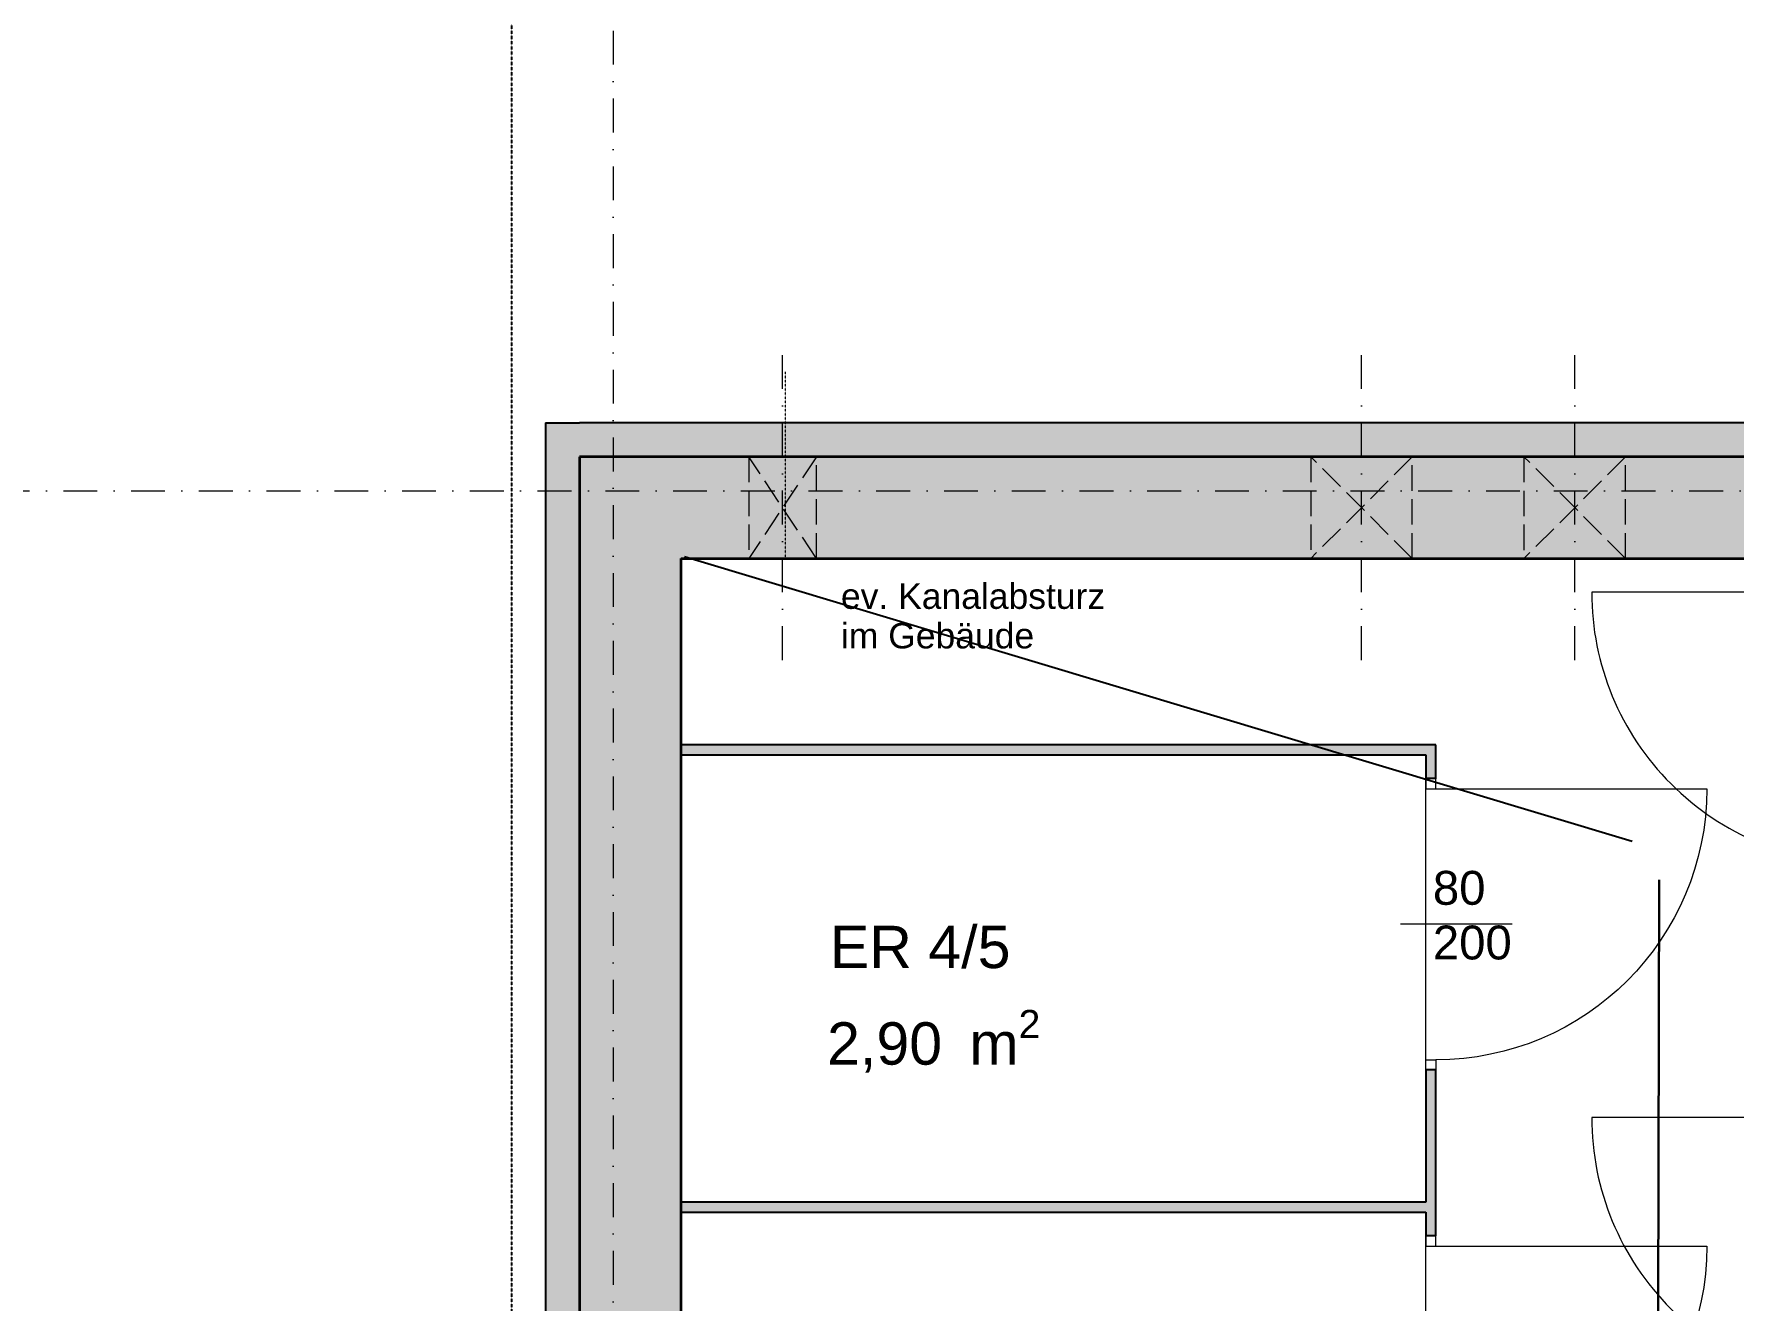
# Model space of a CAD drawing. Header units: millimetres. Extents: x 32522367 to 32638135, y 41424826 to 41540167.
# Drawn here: x 32544458 to 32549476, y 41454071 to 41457811 of the extents above; entities that cross this region are included whole.
import ezdxf
from ezdxf.enums import TextEntityAlignment as Align

# ---------------------------------------------------------------- set-up
doc = ezdxf.new("R2010")
doc.units = ezdxf.units.MM
for name, pattern in [('Achse', [0.2, 0.1, -0.05, 0, -0.05]), ('Raster', [0.2, 0.1, -0.05, 0, -0.05]), ('Strichlinie eng', [0.1, 0.075, -0.025]), ('Strichlinie weit', [0.2, 0.15, -0.05]), ('Untersicht', [0.1, 0.075, -0.025])]:
    doc.linetypes.add(name, pattern=pattern)
for name, color, linetype in [('000 Achsraster Haupt', 251, 'Continuous'), ('110 Wand Aussen', 251, 'Continuous'), ('130 Wand Innen', 251, 'Continuous'), ('220 Bodenaufbau', 251, 'Continuous'), ('240 Unterdaemmung', 251, 'Continuous'), ('811 Raum 2.Erschließung_ Nebenräume_Allg.räume_Technik', 251, 'Continuous'), ('Archicad Tür-Marker', 251, 'Continuous'), ('Archicad Türen', 251, 'Continuous')]:
    doc.layers.add(name, color=color, linetype=linetype)
for name, color, linetype, lineweight in [('000 Achsraster Haupt_Stift_Nr__1', 251, 'Continuous', 13), ('110 Wand Aussen_Stift_Nr__1', 251, 'Continuous', 13), ('110 Wand Aussen_Stift_Nr__24', 251, 'Continuous', 13), ('110 Wand Aussen_Stift_Nr__29', 251, 'Continuous', 13), ('110 Wand Aussen_Stift_Nr__6', 251, 'Continuous', 13), ('110 Wand Aussen_Stift_Nr__7', 251, 'Continuous', 25), ('110 Wand Aussen_Stift_Nr__78', 251, 'Continuous', 13), ('110 Wand Aussen_Stift_Nr__8', 251, 'Continuous', 35), ('130 Wand Innen_Stift_Nr__26', 251, 'Continuous', 13), ('130 Wand Innen_Stift_Nr__7', 251, 'Continuous', 25), ('220 Bodenaufbau_Stift_Nr__6', 251, 'Continuous', 13), ('240 Unterdaemmung_Stift_Nr__6', 251, 'Continuous', 13), ('681 Fluchtlinien_Stift_Nr__10', 251, 'Continuous', 25), ('710 Kanal_Stift_Nr__35', 251, 'Continuous', 13), ('Archicad Raumstempel_Stift_Nr__1', 251, 'Continuous', 13), ('Archicad Tür-Marker_Stift_Nr__1', 251, 'Continuous', 13), ('Archicad Türen_Stift_Nr__1', 251, 'Continuous', 13), ('Archicad Türen_Stift_Nr__7', 251, 'Continuous', 25)]:
    doc.layers.add(name, color=color, linetype=linetype, lineweight=lineweight)
doc.layers.add('dp_G-_HILFE', color=4, linetype='Continuous', plot=False)
doc.layers.add('E_NACHRTECH', color=3, linetype='Continuous', true_color=0x00fa00)
doc.styles.add('ERSTELLTER_STIL_1', font='arial.ttf')
doc.styles.get("Standard").update_dxf_attribs({"font": 'arial.ttf'})
doc.dimstyles.get("Standard").update_dxf_attribs({"dimtxt": 2.5, "dimasz": 2.5, "dimexe": 1.25, "dimexo": 0.625, "dimtad": 1, "dimtxsty": 'Standard', "dimcen": 2.5, "dimazin": 3, "dimtfac": 1, "dimtmove": 0, "dimatfit": 3})

# ---------------------------------------------------------------- blocks, each defined once
blk = doc.blocks.new('ER 4_5__226', base_point=(4.9137, 12.3898))
at = {"layer": 'Archicad Raumstempel_Stift_Nr__1', "color": 7, "lineweight": 13, "insert": (4.6167, 12.4198), "char_height": 0.125, "attachment_point": 1, "rotation": 343.6401, "style": 'ERSTELLTER_STIL_1'}
blk.add_mtext('\\A1;{\\pql;\\pt0,0.05;\\fArial|b0|i0|c0|p0;\\W1.000000;2,90\\fArial|b0|i0|c0|p0;\\W1.000000;\\A1{\\H.66x;\\S^  ;}\\fArial|b0|i0|c0|p0;\\W1.000000; m\\fArial|b0|i0|c0|p0;\\W1.000000;\\A1{\\H.66x;\\S2^  ;}}', dxfattribs=at)
at = {"layer": 'Archicad Raumstempel_Stift_Nr__1', "color": 7, "lineweight": 13, "style": 'ERSTELLTER_STIL_1'}
for tag, p in [('ROOM_NAME', (4.6944, 12.6559)), ('DUMMY_890', (5.1972, 12.5369)), ('DUMMY_891', (4.6252, 12.4489))]:
    blk.add_attdef(tag, text='', height=0.125, rotation=343.6401, dxfattribs=at).set_placement(p, align=Align.TOP_LEFT)
blk = doc.blocks.new('Decke_42', base_point=(0.6206, 0.3389))
at = {"layer": '240 Unterdaemmung_Stift_Nr__6', "color": 7, "linetype": 'Strichlinie eng', "lineweight": 13, "flags": 128}
blk.add_lwpolyline([(0.6206, 0.3389), (6.109, -1.2722), (6.7991, 1.0786), (7.7586, 0.7969), (9.2515, 5.8823), (8.2919, 6.164), (10.0665, 12.2089), (4.5781, 13.8201)], close=True, dxfattribs=at)
blk = doc.blocks.new('Decke_50', base_point=(4.5781, 13.8201))
at = {"layer": '220 Bodenaufbau_Stift_Nr__6', "color": 7, "linetype": 'Continuous', "lineweight": 13, "flags": 128}
for points in [[(4.5781, 13.8201), (0.6206, 0.3389), (36.0074, -10.0491), (36.3665, -8.8257)], [(38.1903, -2.6129), (37.9025, -2.5284), (34.5442, -1.5425), (34.7132, -0.9668), (33.3699, -0.5725), (33.2009, -1.1482), (31.4258, -0.6271), (31.5948, -0.0514), (30.2514, 0.343), (30.0824, -0.2327), (19.7869, 2.7896), (20.1193, 3.9218), (18.7759, 4.3161), (18.4436, 3.1839), (13.4541, 4.6486), (10.4604, 5.5274), (8.2919, 6.164), (10.0665, 12.2089), (4.5781, 13.8201)]]:
    blk.add_lwpolyline(points, dxfattribs=at)
blk = doc.blocks.new('Öffnung_207')
at = {"layer": '110 Wand Aussen_Stift_Nr__1', "color": 7, "linetype": 'Untersicht', "lineweight": 13}
for p, q in [((4.9619, 13.7074), (4.8545, 14.0516)), ((5.0464, 13.9952), (4.77, 13.7637))]:
    blk.add_line(p, q, dxfattribs=at)
at = {"layer": '110 Wand Aussen_Stift_Nr__6', "color": 7, "linetype": 'Untersicht', "lineweight": 13, "flags": 128}
for points in [[(4.8545, 14.0516), (4.77, 13.7637)], [(4.9619, 13.7074), (5.0464, 13.9952)]]:
    blk.add_lwpolyline(points, dxfattribs=at)
at = {"layer": '110 Wand Aussen_Stift_Nr__78', "color": 5, "linetype": 'Achse', "lineweight": 13}
blk.add_line((4.7814, 13.4477), (5.0349, 14.3113), dxfattribs=at)
at = {"layer": '110 Wand Aussen_Stift_Nr__8', "color": 7, "linetype": 'Continuous', "lineweight": 35, "flags": 128}
for points in [[(5.0464, 13.9952), (4.8545, 14.0516)], [(4.77, 13.7637), (4.9619, 13.7074)]]:
    blk.add_lwpolyline(points, dxfattribs=at)
blk = doc.blocks.new('Öffnung_208')
at = {"layer": '110 Wand Aussen_Stift_Nr__1', "color": 7, "linetype": 'Untersicht', "lineweight": 13}
for p, q in [((6.6506, 13.2116), (6.4472, 13.584)), ((6.7351, 13.4995), (6.3627, 13.2961))]:
    blk.add_line(p, q, dxfattribs=at)
at = {"layer": '110 Wand Aussen_Stift_Nr__6', "color": 7, "linetype": 'Untersicht', "lineweight": 13, "flags": 128}
for points in [[(6.4472, 13.584), (6.3627, 13.2961)], [(6.6506, 13.2116), (6.7351, 13.4995)]]:
    blk.add_lwpolyline(points, dxfattribs=at)
at = {"layer": '110 Wand Aussen_Stift_Nr__78', "color": 5, "linetype": 'Achse', "lineweight": 13}
blk.add_line((6.4222, 12.966), (6.6757, 13.8296), dxfattribs=at)
at = {"layer": '110 Wand Aussen_Stift_Nr__8', "color": 7, "linetype": 'Continuous', "lineweight": 35, "flags": 128}
for points in [[(6.7351, 13.4995), (6.4472, 13.584)], [(6.3627, 13.2961), (6.6506, 13.2116)]]:
    blk.add_lwpolyline(points, dxfattribs=at)
blk = doc.blocks.new('Öffnung_209')
at = {"layer": '110 Wand Aussen_Stift_Nr__1', "color": 7, "linetype": 'Untersicht', "lineweight": 13}
for p, q in [((7.2551, 13.0342), (7.0517, 13.4065)), ((7.3396, 13.322), (6.9672, 13.1187))]:
    blk.add_line(p, q, dxfattribs=at)
at = {"layer": '110 Wand Aussen_Stift_Nr__6', "color": 7, "linetype": 'Untersicht', "lineweight": 13, "flags": 128}
for points in [[(7.0517, 13.4065), (6.9672, 13.1187)], [(7.2551, 13.0342), (7.3396, 13.322)]]:
    blk.add_lwpolyline(points, dxfattribs=at)
at = {"layer": '110 Wand Aussen_Stift_Nr__78', "color": 5, "linetype": 'Achse', "lineweight": 13}
blk.add_line((7.0267, 12.7886), (7.2802, 13.6522), dxfattribs=at)
at = {"layer": '110 Wand Aussen_Stift_Nr__8', "color": 7, "linetype": 'Continuous', "lineweight": 35, "flags": 128}
for points in [[(7.3396, 13.322), (7.0517, 13.4065)], [(6.9672, 13.1187), (7.2551, 13.0342)]]:
    blk.add_lwpolyline(points, dxfattribs=at)
blk = doc.blocks.new('Öffnung_210')
at = {"layer": '110 Wand Aussen_Stift_Nr__1', "color": 7, "linetype": 'Untersicht', "lineweight": 13}
for p, q in [((7.8354, 12.8638), (7.68, 13.2221)), ((7.9199, 13.1517), (7.5955, 12.9343))]:
    blk.add_line(p, q, dxfattribs=at)
at = {"layer": '110 Wand Aussen_Stift_Nr__6', "color": 7, "linetype": 'Untersicht', "lineweight": 13, "flags": 128}
for points in [[(7.68, 13.2221), (7.5955, 12.9343)], [(7.8354, 12.8638), (7.9199, 13.1517)]]:
    blk.add_lwpolyline(points, dxfattribs=at)
at = {"layer": '110 Wand Aussen_Stift_Nr__78', "color": 5, "linetype": 'Achse', "lineweight": 13}
blk.add_line((7.631, 12.6112), (7.8845, 13.4748), dxfattribs=at)
at = {"layer": '110 Wand Aussen_Stift_Nr__8', "color": 7, "linetype": 'Continuous', "lineweight": 35, "flags": 128}
for points in [[(7.9199, 13.1517), (7.68, 13.2221)], [(7.5955, 12.9343), (7.8354, 12.8638)]]:
    blk.add_lwpolyline(points, dxfattribs=at)
blk = doc.blocks.new('Wand_273', base_point=(4.2902, 13.9046))
at = {"layer": '110 Wand Aussen_Stift_Nr__24', "linetype": 'Continuous', "lineweight": 13}
for points in [[(4.2902, 13.9046), (4.5781, 13.8201), (4.3747, 14.1924)], [(4.6626, 14.1079), (4.3747, 14.1924), (4.5781, 13.8201)], [(0.3327, 0.4234), (0.6206, 0.3389), (4.5781, 13.8201), (4.2902, 13.9046)]]:
    blk.add_hatch(color=92, dxfattribs=at).paths.add_polyline_path(points)
at = {"layer": '110 Wand Aussen_Stift_Nr__29', "linetype": 'Continuous', "lineweight": 13}
for points in [[(4.2788, 14.2206), (4.3747, 14.1924), (4.3069, 14.3165)], [(4.4029, 14.2884), (4.3069, 14.3165), (4.3747, 14.1924)], [(0.1523, 0.1637), (0.2482, 0.1356), (4.3747, 14.1924), (4.2788, 14.2206)]]:
    blk.add_hatch(color=6, dxfattribs=at).paths.add_polyline_path(points)
at = {"layer": '110 Wand Aussen_Stift_Nr__7', "color": 7, "linetype": 'Continuous', "lineweight": 25, "flags": 128}
for points in [[(4.3069, 14.3165), (0.1523, 0.1637)], [(4.3069, 14.3165), (4.4029, 14.2884)]]:
    blk.add_lwpolyline(points, dxfattribs=at)
at = {"layer": '110 Wand Aussen_Stift_Nr__8', "color": 7, "linetype": 'Continuous', "lineweight": 35}
for p, q in [((4.3747, 14.1924), (4.2902, 13.9046)), ((4.6626, 14.1079), (4.3747, 14.1924)), ((4.2902, 13.9046), (0.3327, 0.4234))]:
    blk.add_line(p, q, dxfattribs=at)
at = {"layer": '110 Wand Aussen_Stift_Nr__8', "color": 7, "linetype": 'Continuous', "lineweight": 35, "flags": 128}
blk.add_lwpolyline([(0.6206, 0.3389), (4.5781, 13.8201)], dxfattribs=at)
blk = doc.blocks.new('Wand_321', base_point=(9.9225, 12.2512))
at = {"layer": '110 Wand Aussen_Stift_Nr__24', "linetype": 'Continuous', "lineweight": 13}
blk.add_hatch(color=92, dxfattribs=at).paths.add_polyline_path([(4.5781, 13.8201), (9.9225, 12.2512), (10.007, 12.539), (4.6626, 14.1079)])
at = {"layer": '110 Wand Aussen_Stift_Nr__29', "linetype": 'Continuous', "lineweight": 13}
blk.add_hatch(color=6, dxfattribs=at).paths.add_polyline_path([(4.3747, 14.1924), (10.007, 12.539), (10.0352, 12.635), (4.4029, 14.2884)])
at = {"layer": '110 Wand Aussen_Stift_Nr__7', "color": 7, "linetype": 'Continuous', "lineweight": 25, "flags": 128}
blk.add_lwpolyline([(10.0352, 12.635), (4.4029, 14.2884)], dxfattribs=at)
at = {"layer": '110 Wand Aussen_Stift_Nr__8', "color": 7, "linetype": 'Continuous', "lineweight": 35}
for p, q in [((4.6626, 14.1079), (4.3747, 14.1924)), ((4.8545, 14.0516), (4.6626, 14.1079)), ((6.4472, 13.584), (5.0464, 13.9952)), ((7.0517, 13.4065), (6.7351, 13.4995)), ((7.68, 13.2221), (7.3396, 13.322)), ((8.3123, 13.0365), (7.9199, 13.1517)), ((8.6651, 12.9329), (8.4563, 12.9942)), ((9.05, 12.8199), (8.809, 12.8907)), ((10.007, 12.539), (9.1939, 12.7777))]:
    blk.add_line(p, q, dxfattribs=at)
at = {"layer": '110 Wand Aussen_Stift_Nr__8', "color": 7, "linetype": 'Continuous', "lineweight": 35, "flags": 128}
for points in [[(4.5781, 13.8201), (4.77, 13.7637)], [(4.9619, 13.7074), (6.3627, 13.2961)], [(6.6506, 13.2116), (6.9672, 13.1187)], [(7.2551, 13.0342), (7.5955, 12.9343)], [(7.8354, 12.8638), (8.2278, 12.7486)], [(8.3718, 12.7064), (8.5806, 12.6451)], [(8.7245, 12.6028), (8.9655, 12.5321)], [(9.1094, 12.4898), (9.9225, 12.2512)]]:
    blk.add_lwpolyline(points, dxfattribs=at)
blk = doc.blocks.new('Blockrahmentür 1-Fl 27_8')
at = {"layer": 'Archicad Türen_Stift_Nr__1', "color": 7, "linetype": 'Continuous', "lineweight": 13}
for p, q in [((0.4, 0), (0.4, 0.8)), ((-0.4, 0), (-0.43, 0)), ((-0.43, 0), (-0.43, -0.03)), ((-0.4, -0.02), (-0.4, 0)), ((0.4, -0.02), (0.4, 0)), ((0.4, 0), (0.43, 0)), ((0.43, 0), (0.43, -0.03)), ((-0.43, -0.03), (-0.4, -0.03)), ((-0.4, -0.03), (-0.4, -0.02)), ((0.4, -0.03), (0.4, -0.02)), ((0.43, -0.03), (0.4, -0.03))]:
    blk.add_line(p, q, dxfattribs=at)
blk.add_arc((0.4, 0), 0.8, 90, 180, dxfattribs=at)
at = {"layer": 'Archicad Türen_Stift_Nr__7', "color": 7, "linetype": 'Continuous', "lineweight": 25}
for p, q in [((-0.43, 0), (-0.43, -0.03)), ((-0.43, 0), (-0.43, -0.03)), ((0.43, 0), (0.43, -0.03)), ((0.43, 0), (0.43, -0.03))]:
    blk.add_line(p, q, dxfattribs=at)
blk = doc.blocks.new('Wand_393', base_point=(6.2134, 6.894))
at = {"layer": 'Archicad Türen', "color": 7, "linetype": 'Continuous', "lineweight": 13, "rotation": 73.64008921166618}
for p in [(7.7859, 12.3573), (7.3493, 10.87)]:
    blk.add_blockref('Blockrahmentür 1-Fl 27_8', p, dxfattribs=at)
blk = doc.blocks.new('Wand_402', base_point=(3.7508, 12.0671))
at = {"layer": '130 Wand Innen_Stift_Nr__26', "linetype": 'Continuous', "lineweight": 13}
blk.add_hatch(color=5, dxfattribs=at).paths.add_polyline_path([(4.0344, 11.9682), (6.1454, 11.3485), (6.1538, 11.3773), (4.0429, 11.997)])
at = {"layer": '130 Wand Innen_Stift_Nr__7', "color": 7, "linetype": 'Continuous', "lineweight": 25, "flags": 128}
for points in [[(4.0429, 11.997), (4.0344, 11.9682)], [(6.1538, 11.3773), (4.0429, 11.997)], [(4.0344, 11.9682), (6.1454, 11.3485)]]:
    blk.add_lwpolyline(points, dxfattribs=at)
blk = doc.blocks.new('Wand_403', base_point=(4.1311, 13.3624))
at = {"layer": '130 Wand Innen_Stift_Nr__26', "linetype": 'Continuous', "lineweight": 13}
blk.add_hatch(color=5, dxfattribs=at).paths.add_polyline_path([(4.4147, 13.2635), (6.5256, 12.6439), (6.5341, 12.6726), (4.4231, 13.2923)])
at = {"layer": '130 Wand Innen_Stift_Nr__7', "color": 7, "linetype": 'Continuous', "lineweight": 25, "flags": 128}
for points in [[(4.4231, 13.2923), (4.4147, 13.2635)], [(4.4147, 13.2635), (6.5256, 12.6439)], [(6.5341, 12.6726), (4.4231, 13.2923)]]:
    blk.add_lwpolyline(points, dxfattribs=at)
blk = doc.blocks.new('T Marker AUT 27_13')
at = {"layer": 'Archicad Tür-Marker_Stift_Nr__1', "color": 7, "linetype": 'Continuous', "lineweight": 13}
blk.add_line((0, -0.255), (0, 0.075), dxfattribs=at)
at = {"layer": 'Archicad Tür-Marker_Stift_Nr__1', "color": 7, "lineweight": 13, "style": 'ERSTELLTER_STIL_1'}
for tag, height, p in [('DUMMY_270', 0.1, (-0.165, 0.0026)), ('DUMMY_268', 0.1, (-0.0036, 0.0026)), ('DUMMY_269', 0.0667, (0.0631, -0.1825)), ('DUMMY_271', 0.0667, (-0.0983, -0.2588))]:
    blk.add_attdef(tag, text='', height=height, rotation=270, dxfattribs=at).set_placement(p, align=Align.BOTTOM_LEFT)
blk = doc.blocks.new('Wand_404', base_point=(2.647, -0.5686))
at = {"layer": '130 Wand Innen_Stift_Nr__26', "linetype": 'Continuous', "lineweight": 13}
for points in [[(6.5341, 12.6726), (6.5059, 12.5767), (6.5347, 12.5682), (6.5628, 12.6642)], [(6.1256, 11.2814), (6.1544, 11.2729), (6.2924, 11.7431), (6.2637, 11.7515)]]:
    blk.add_hatch(color=5, dxfattribs=at).paths.add_polyline_path(points)
at = {"layer": '130 Wand Innen_Stift_Nr__7', "color": 7, "linetype": 'Continuous', "lineweight": 25}
for p, q in [((6.5347, 12.5682), (6.5059, 12.5767)), ((6.2924, 11.7431), (6.2637, 11.7515)), ((6.1544, 11.2729), (6.1256, 11.2814))]:
    blk.add_line(p, q, dxfattribs=at)
at = {"layer": '130 Wand Innen_Stift_Nr__7', "color": 7, "linetype": 'Continuous', "lineweight": 25, "flags": 128}
for points in [[(6.5628, 12.6642), (6.5341, 12.6726)], [(6.5347, 12.5682), (6.5628, 12.6642)], [(6.5256, 12.6439), (6.5059, 12.5767)], [(6.2637, 11.7515), (6.1538, 11.3773)], [(6.1544, 11.2729), (6.2924, 11.7431)], [(6.1454, 11.3485), (6.1256, 11.2814)]]:
    blk.add_lwpolyline(points, dxfattribs=at)
at = {"layer": 'Archicad Tür-Marker', "color": 7, "lineweight": 13}
ref = blk.add_blockref('T Marker AUT 27_13', (6.3848, 12.1641), dxfattribs=dict(at, rotation=73.64008921166618))
ref.add_attrib('DUMMY_268', '80', dxfattribs={"layer": 'Archicad Tür-Marker_Stift_Nr__1', "color": 7, "lineweight": 13, "height": 0.1, "rotation": 343.6401, "style": 'ERSTELLTER_STIL_1'}).set_placement((6.4126, 12.1848), align=Align.BOTTOM_LEFT)
ref.add_attrib('DUMMY_270', '200', dxfattribs={"layer": 'Archicad Tür-Marker_Stift_Nr__1', "color": 7, "lineweight": 13, "height": 0.1, "rotation": 343.6401, "style": 'ERSTELLTER_STIL_1'}).set_placement((6.3671, 12.03), align=Align.BOTTOM_LEFT)
at = {"layer": 'Archicad Türen', "color": 7, "linetype": 'Continuous', "lineweight": 13, "xscale": -0.9999999999999998, "rotation": 253.6400892116662}
for p in [(6.4136, 12.1557), (6.0333, 10.8603)]:
    blk.add_blockref('Blockrahmentür 1-Fl 27_8', p, dxfattribs=at)
blk = doc.blocks.new('Standard-Rastermarker_10')
at = {"layer": '000 Achsraster Haupt_Stift_Nr__1', "color": 7, "linetype": 'Raster', "lineweight": 13}
blk.add_line((1, 0), (34.7949, 0), dxfattribs=at)
at = {"layer": '000 Achsraster Haupt_Stift_Nr__1', "color": 7, "lineweight": 13, "style": 'ERSTELLTER_STIL_1'}
for tag, p in [('AC_MarkerText_1_0', (-0.3593, -0.0343)), ('AC_MarkerText_1_1', (35.9356, -0.0343))]:
    blk.add_attdef(tag, text='', height=0.15, rotation=90, dxfattribs=at).set_placement(p, align=Align.TOP_CENTER)
blk = doc.blocks.new('Standard-Rastermarker_20')
at = {"layer": '000 Achsraster Haupt_Stift_Nr__1', "color": 7, "linetype": 'Raster', "lineweight": 13}
blk.add_line((1, 0), (91.4133, 0), dxfattribs=at)
at = {"layer": '000 Achsraster Haupt_Stift_Nr__1', "color": 7, "lineweight": 13, "style": 'ERSTELLTER_STIL_1'}
for tag, p in [('AC_MarkerText_1_0', (-0.25, 0.075)), ('AC_MarkerText_1_1', (92.6633, 0.075))]:
    blk.add_attdef(tag, text='', height=0.15, dxfattribs=at).set_placement(p, align=Align.TOP_CENTER)
blk = doc.blocks.new('*D2272')
at = {"color": 0, "lineweight": -2, "transparency": 16777216}
for start, end in [(53.2021, 89.9872), (16.3733, 53.1584)]:
    blk.add_arc((32546168.9, 41442012.4), 788.5, start, end, dxfattribs=at)
at = {"color": 0, "transparency": 16777216}
for points in [[(32546169, 41442800.9), (32546169, 41442801), (32546168.9, 41442801)], [(32546925.4, 41442234.7), (32546925.4, 41442234.7), (32546925.5, 41442234.5)]]:
    blk.add_solid(points, dxfattribs=at)
at = {"layer": 'Defpoints', "color": 0, "transparency": 16777216}
for p in [(32546168.7, 41465423.9), (32550011.8, 41443140.6), (32546764.8, 41442528.8), (32546168.9, 41442012.4), (32546168.9, 41431629)]:
    blk.add_point(p, dxfattribs=at)
at = {"color": 0, "transparency": 16777216, "insert": (32546641.4, 41442643.7), "char_height": 0.18, "attachment_point": 5}
blk.add_mtext('\\A1;74°', dxfattribs=at)

msp = doc.modelspace()

# ---------------------------------------------------------------- linework, layer by layer
at = {"layer": '681 Fluchtlinien_Stift_Nr__10', "color": 1, "linetype": 'Strichlinie weit', "lineweight": 25}
msp.add_lwpolyline([(32545868.865, 41441712.417), (32545868.431, 41527613.435), (32593380.819, 41527613.674), (32593380.92, 41507613.674), (32565868.532, 41507613.536), (32565868.764, 41461712.518), (32607781.152, 41461712.73), (32607781.069, 41478013.747), (32627781.069, 41478013.848), (32627781.253, 41441712.831)], close=True, dxfattribs=at)
msp.add_lwpolyline([(32587378.862, 41441712.627), (32545868.865, 41441712.417), (32545868.431, 41527613.435), (32587378.435, 41527613.644)], dxfattribs=at)
at = {"layer": '710 Kanal_Stift_Nr__35', "color": 25, "linetype": 'Achse', "lineweight": 13, "true_color": 0xaa6446}
msp.add_line((32546677.74, 41456262.421), (32546677.663, 41456813.452), dxfattribs=at)
at = {"layer": '811 Raum 2.Erschließung_ Nebenräume_Allg.räume_Technik', "color": 31, "linetype": 'Continuous', "lineweight": 0, "true_color": 0xffcc66, "flags": 128}
for points in [[(32546368.792, 41456262.42), (32546368.862, 41442212.42), (32552088.862, 41442212.449), (32552088.792, 41456262.449)], [(32546368.794, 41455682.42), (32546368.801, 41454362.42), (32548568.801, 41454362.431), (32548568.794, 41455682.431)], [(32546368.801, 41454332.42), (32546368.808, 41453012.42), (32548568.808, 41453012.431), (32548568.801, 41454332.431)]]:
    msp.add_lwpolyline(points, close=True, dxfattribs=at)
at = {"layer": 'dp_G-_HILFE', "linetype": 'ByBlock', "ltscale": 50}
msp.add_line((32546379.466, 41456267.901), (32549177.968, 41455427.777), dxfattribs=at)
at = {"layer": 'E_NACHRTECH', "color": 3, "lineweight": 30}
msp.add_lwpolyline([(32549244.715, 41449369.993), (32549258.316, 41455314.111)], dxfattribs=at)

# ---------------------------------------------------------------- block references
at = {"layer": '000 Achsraster Haupt', "color": 7, "linetype": 'Continuous', "lineweight": 18, "xscale": 999.9999999999995, "yscale": 999.9999999999995, "zscale": 999.9999999999995}
for name, p, rotation in [('Standard-Rastermarker_10', (32546168.74, 41466423.883), 270.0002901272617), ('Standard-Rastermarker_20', (32539942.756, 41456462.383), 0.0002901272618044)]:
    msp.add_blockref(name, p, dxfattribs=dict(at, rotation=rotation))
at = {"layer": '110 Wand Aussen', "color": 7, "lineweight": 35, "xscale": 1000, "yscale": 1000, "zscale": 1000, "rotation": 16.36019999999994}
for name, p in [('Wand_321', (32551938.773, 41456262.448)), ('Wand_273', (32546068.792, 41456262.418))]:
    msp.add_blockref(name, p, dxfattribs=at)
at = {"layer": '110 Wand Aussen', "color": 7, "linetype": 'Continuous', "lineweight": 13, "xscale": 1000, "yscale": 1000, "zscale": 1000, "rotation": 16.36019999999994}
for name in ['Öffnung_207', 'Öffnung_208', 'Öffnung_209', 'Öffnung_210']:
    msp.add_blockref(name, (32545868.865, 41441712.417), dxfattribs=at)
at = {"layer": '130 Wand Innen', "color": 7, "lineweight": 35, "xscale": 1000, "yscale": 1000, "zscale": 1000, "rotation": 16.36019999999994}
for name, p in [('Wand_393', (32549888.823, 41450077.438)), ('Wand_403', (32546068.794, 41455697.419)), ('Wand_404', (32548568.864, 41441912.431)), ('Wand_402', (32546068.801, 41454347.419))]:
    msp.add_blockref(name, p, dxfattribs=at)
at = {"layer": '220 Bodenaufbau', "color": 7, "linetype": 'Continuous', "lineweight": 13, "xscale": 1000, "yscale": 1000, "zscale": 1000, "rotation": 16.36019999999994}
msp.add_blockref('Decke_50', (32546368.792, 41456262.42), dxfattribs=at)
at = {"layer": '240 Unterdaemmung', "color": 7, "linetype": 'Strichlinie eng', "lineweight": 13, "xscale": 1000, "yscale": 1000, "zscale": 1000, "rotation": 16.36019999999994}
msp.add_blockref('Decke_42', (32546368.862, 41442212.42), dxfattribs=at)
at = {"layer": '811 Raum 2.Erschließung_ Nebenräume_Allg.räume_Technik', "color": 7, "linetype": 'Continuous', "lineweight": 13, "xscale": 1000, "yscale": 1000, "zscale": 1000, "rotation": 16.36019999999994}
msp.add_blockref('ER 4_5__226', (32547093.75, 41454984.627), dxfattribs=at).add_auto_attribs({'ROOM_NAME': 'ER 4/5'})

# ---------------------------------------------------------------- texts
at = {"layer": '710 Kanal_Stift_Nr__35', "color": 25, "linetype": 'Continuous', "lineweight": 13, "true_color": 0xaa6446, "insert": (32546841.256, 41456188.626), "char_height": 75, "attachment_point": 1, "rotation": 0.000289, "line_spacing_factor": 0.933194, "style": 'ERSTELLTER_STIL_1'}
msp.add_mtext('\\A1;{\\pql;\\fArial|b0|i0|c0|p0;\\W1.000000;ev. Kanalabsturz \\P\\pql;\\fArial|b0|i0|c0|p0;\\W1.000000;im Gebäude}', dxfattribs=at)

# ---------------------------------------------------------------- dimensions: what is measured, and where the dimension line sits
dim = msp.add_angular_dim_2l(base=(32546764.819, 41442528.778), line1=((32546168.863, 41442012.419), (32550011.845, 41443140.57)), line2=((32546168.745, 41465423.883), (32546168.916, 41431628.961)), dimstyle='Standard')
dim.commit()
dim.dimension.update_dxf_attribs({"geometry": '*D2272', "text_midpoint": (32546641.433, 41442643.662)})

doc.saveas('drawing.dxf')
